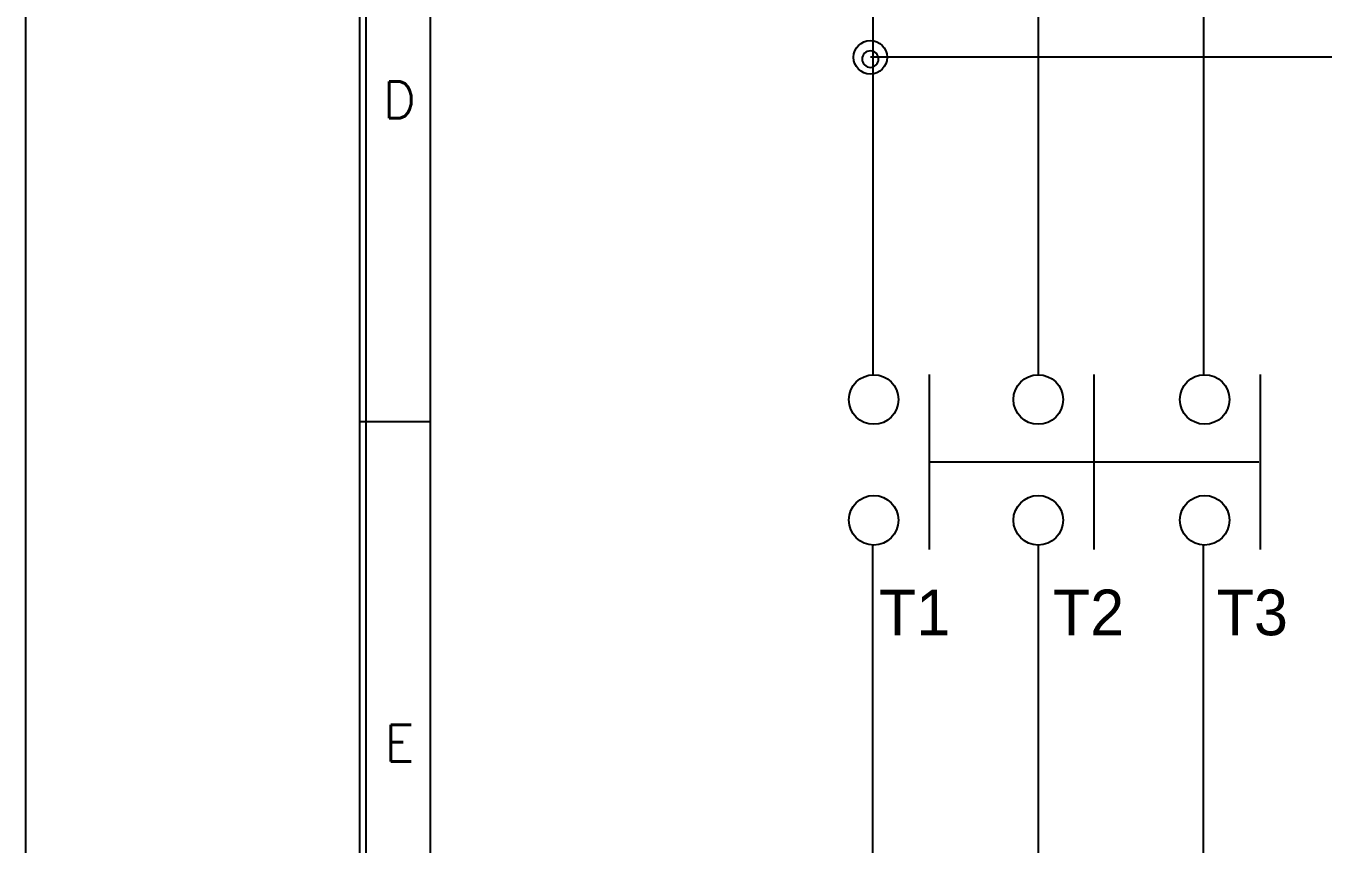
# Model space of a CAD drawing. Header units: millimetres. Extents: x 45 to 885, y 38 to 718.
# Drawn here: x 45.5 to 105.4, y 469.9 to 507.7 of the extents above; entities that cross this region are included whole.
import ezdxf
from ezdxf.enums import TextEntityAlignment as Align

# ---------------------------------------------------------------- set-up
doc = ezdxf.new("R2010")
doc.units = ezdxf.units.MM
for name, color, linetype in [('20', 2, 'Continuous'), ('30', 3, 'Continuous'), ('4', 133, 'Continuous'), ('70', 7, 'Continuous'), ('ASHADE', 7, 'Continuous')]:
    doc.layers.add(name, color=color, linetype=linetype)
doc.styles.add('ghs', font='NGULIM.TTF')
doc.styles.add('SIMPLEX', font='SIMPLEX')

msp = doc.modelspace()

# ---------------------------------------------------------------- linework, layer by layer
at = {"color": 0, "linetype": 'ByBlock', "lineweight": 25}
msp.add_line((87.186, 487.544), (102.406, 487.543), dxfattribs=at)
msp.add_lwpolyline([(45.491, 618.976), (885.408, 618.976), (885.408, 37.938), (45.491, 37.938)], close=True)
at = {"layer": '20', "color": 7}
msp.add_line((64.163, 368.63), (64.163, 604.943), dxfattribs=at)
at = {"layer": '30', "color": 7}
msp.add_line((60.896, 489.41), (64.163, 489.41), dxfattribs=at)
at = {"layer": '4', "color": 0, "linetype": 'ByBlock', "lineweight": 25}
msp.add_circle((84.468, 506.224), 0.772, dxfattribs=at)
at = {"layer": '70', "color": 7}
for points in [[(437.096, 340.91), (60.896, 340.91), (60.896, 608.21), (437.096, 608.21)], [(436.799, 341.207), (61.193, 341.207), (61.193, 607.913), (436.799, 607.913)]]:
    msp.add_lwpolyline(points, close=True, dxfattribs=at)
at = {"layer": 'ASHADE', "color": 0, "linetype": 'ByBlock', "lineweight": 25, "ltscale": 2}
for p, q in [((84.587, 539.759), (84.587, 491.57)), ((92.218, 539.76), (92.218, 491.56)), ((99.843, 539.59), (99.843, 491.57)), ((87.186, 491.586), (87.186, 483.502)), ((94.782, 491.586), (94.782, 483.502)), ((102.462, 491.587), (102.462, 483.503)), ((92.218, 483.717), (92.218, 465.701))]:
    msp.add_line(p, q, dxfattribs=at)
at = {"layer": 'ASHADE', "color": 1, "linetype": 'ByBlock', "lineweight": 25, "ltscale": 2}
msp.add_line((110.732, 506.224), (84.468, 506.224), dxfattribs=at)
at = {"layer": 'ASHADE', "color": 0, "linetype": 'ByBlock', "lineweight": 25}
for p, q in [((84.587, 465.701), (84.587, 483.707)), ((99.843, 465.701), (99.843, 483.709))]:
    msp.add_line(p, q, dxfattribs=at)
at = {"layer": 'ASHADE', "color": 0, "linetype": 'ByBlock', "lineweight": 25, "ltscale": 2}
for centre in [(84.623, 490.426), (92.218, 490.426), (99.899, 490.427), (84.623, 484.851), (92.218, 484.851), (99.899, 484.852)]:
    msp.add_circle(centre, 1.144, dxfattribs=at)
for start, end in [(0, 180), (180, 0)]:
    msp.add_arc((84.468, 506.14), 0.381, start, end, dxfattribs=at)

# ---------------------------------------------------------------- texts
at = {"layer": '30', "color": 7, "style": 'SIMPLEX'}
for s, p in [('D', (62.727, 504.26)), ('E', (62.727, 474.56))]:
    msp.add_text(s, height=1.683, dxfattribs=at).set_placement(p, align=Align.MIDDLE)
at = {"layer": 'ASHADE', "color": 0, "linetype": 'ByBlock', "lineweight": 25, "ltscale": 2, "style": 'ghs'}
for s, p in [('T1', (84.861, 479.541)), ('T2', (92.893, 479.541)), ('T3', (100.451, 479.541))]:
    msp.add_text(s, height=2.109, dxfattribs=at).set_placement(p)

doc.saveas('drawing.dxf')
